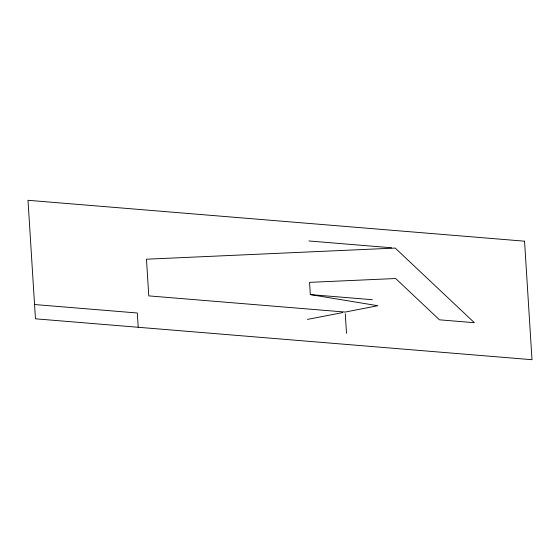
<?xml version="1.0" encoding="UTF-8"?>
<svg xmlns="http://www.w3.org/2000/svg" width="560" height="560" viewBox="0 0 560 560"><rect width="100%" height="100%" fill="white"/><g stroke="black" fill="none" stroke-linecap="round" stroke-linejoin="round"><path stroke-width="0.84" d="M307.468 319.403L342.657 312.571M308.896 240.968L391.587 247.779M310.324 294.595L377.804 305.725L345.17 312.06L148.778 295.883L146.468 259.21L395.213 248.073L474.376 322.7L439.46 319.823L395.647 278.516L309.554 282.366L310.324 294.595L372.344 299.705M34.559 304.535L137.312 312.998L138.215 327.278M345.275 313.747L346.507 333.312M524.545 241.185L28 200.291L35.455 318.815L532 359.709L524.545 241.185"/></g></svg>
